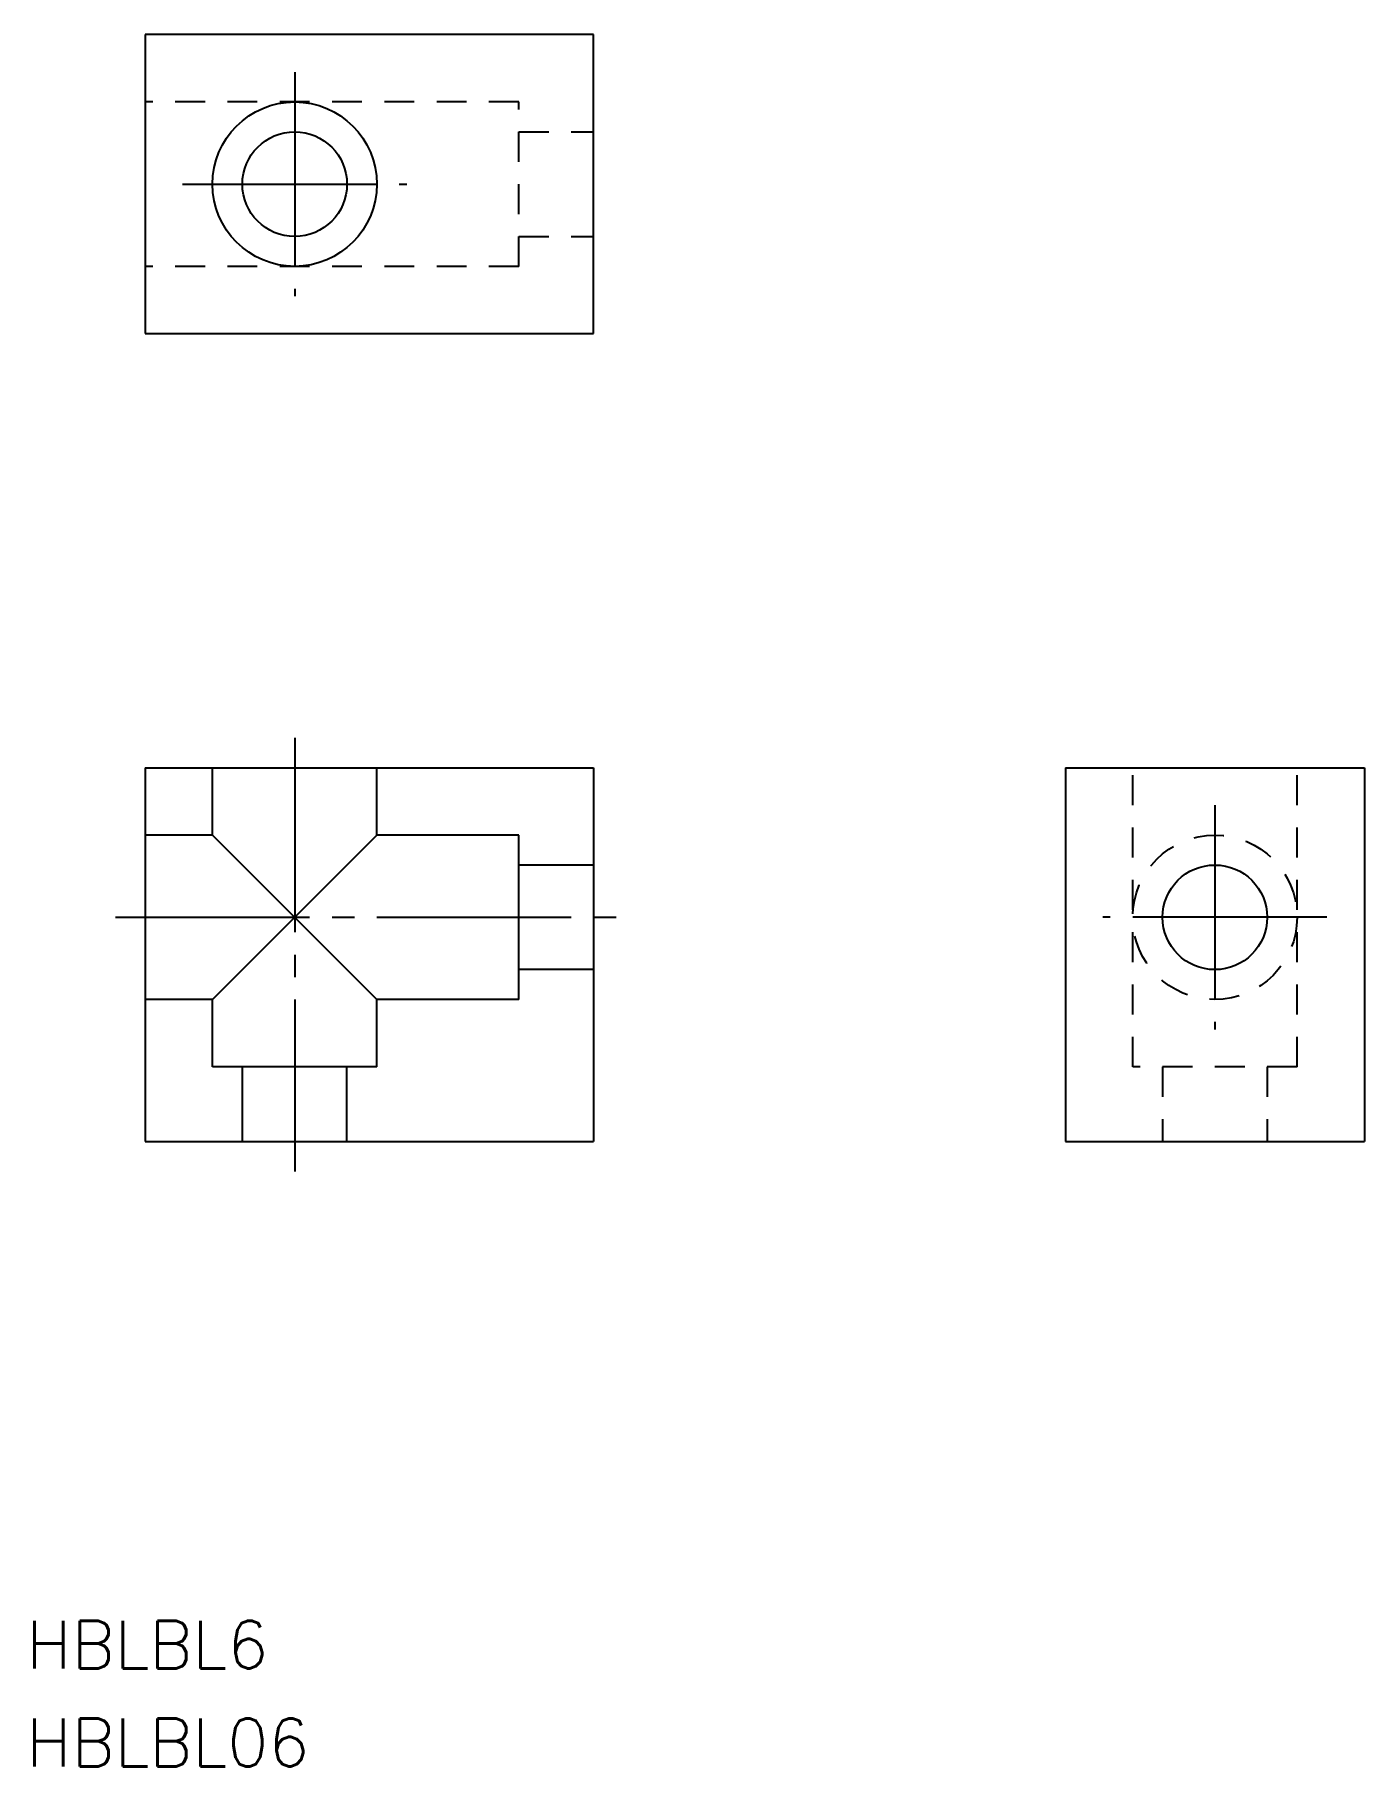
# Model space of a CAD drawing. Extents: x -7 to 82, y 110 to 226.
import ezdxf

# ---------------------------------------------------------------- set-up
doc = ezdxf.new("R2010")
doc.units = 0
doc.linetypes.add('CENTER', pattern=[17.5, 13, -1.5, 1.5, -1.5])
doc.linetypes.add('DASHED', pattern=[3.5, 2, -1.5])
doc.layers.get('0').update_dxf_attribs({"linetype": 'CONTINUOUS'})
doc.layers.add('CENTER', color=1, linetype='CENTER')
doc.styles.get("Standard").update_dxf_attribs({"font": 'txt.shx', "bigfont": '@extfont2.shx'})

msp = doc.modelspace()

# ---------------------------------------------------------------- linework, layer by layer
at = {"color": 7, "linetype": 'CONTINUOUS'}
for p, q in [((30.23, 226.35), (0.23, 226.35)), ((0.23, 226.35), (0.23, 206.35)), ((30.23, 206.35), (30.23, 226.35)), ((0.23, 206.35), (30.23, 206.35)), ((0.23, 177.3), (30.23, 177.3)), ((0.23, 177.3), (0.23, 152.3)), ((4.73, 172.8), (4.73, 177.3)), ((15.73, 172.8), (15.73, 177.3)), ((30.23, 177.3), (30.23, 152.3)), ((61.8, 177.3), (61.8, 152.3)), ((61.8, 177.3), (81.8, 177.3)), ((81.8, 177.3), (81.8, 152.3)), ((4.73, 172.8), (0.23, 172.8)), ((4.73, 161.8), (15.73, 172.8)), ((4.73, 172.8), (15.73, 161.8)), ((25.23, 172.8), (15.73, 172.8)), ((25.23, 161.8), (25.23, 172.8)), ((30.23, 170.8), (25.23, 170.8)), ((30.23, 163.8), (25.23, 163.8)), ((4.73, 161.8), (0.23, 161.8)), ((4.73, 157.3), (4.73, 161.8)), ((15.73, 157.3), (15.73, 161.8)), ((25.23, 161.8), (15.73, 161.8)), ((15.73, 157.3), (4.73, 157.3)), ((6.73, 152.3), (6.73, 157.3)), ((13.73, 152.3), (13.73, 157.3)), ((0.23, 152.3), (30.23, 152.3)), ((61.8, 152.3), (81.8, 152.3))]:
    msp.add_line(p, q, dxfattribs=at)
at = {"color": 3, "linetype": 'DASHED'}
for p, q in [((25.23, 221.85), (0.23, 221.85)), ((25.23, 210.85), (25.23, 221.85)), ((25.23, 219.85), (30.23, 219.85)), ((25.23, 212.85), (30.23, 212.85)), ((25.23, 210.85), (0.23, 210.85)), ((66.3, 157.3), (66.3, 177.3)), ((77.3, 157.3), (77.3, 177.3)), ((77.3, 157.3), (66.3, 157.3)), ((68.3, 157.3), (68.3, 152.3)), ((75.3, 157.3), (75.3, 152.3))]:
    msp.add_line(p, q, dxfattribs=at)
at = {"color": 7, "linetype": 'CONTINUOUS'}
for centre, radius in [((10.23, 216.35), 5.5), ((10.23, 216.35), 3.5), ((71.8, 167.3), 3.5)]:
    msp.add_circle(centre, radius, dxfattribs=at)
at = {"color": 3, "linetype": 'DASHED'}
msp.add_circle((71.8, 167.3), 5.5, dxfattribs=at)
at = {"layer": 'CENTER', "color": 1, "linetype": 'CENTER'}
for p, q in [((10.23, 223.85), (10.23, 208.85)), ((2.73, 216.35), (17.73, 216.35)), ((10.23, 179.3), (10.23, 150.3)), ((71.8, 174.8), (71.8, 159.8)), ((-1.77, 167.3), (32.23, 167.3)), ((79.3, 167.3), (64.3, 167.3))]:
    msp.add_line(p, q, dxfattribs=at)

# ---------------------------------------------------------------- texts
at = {"color": 7, "linetype": 'CONTINUOUS'}
for s, p in [('HBLBL6', (-7.72, 117.04)), ('HBLBL06', (-7.72, 110.5))]:
    msp.add_text(s, height=3.2, dxfattribs=at).set_placement(p)

doc.saveas('drawing.dxf')
